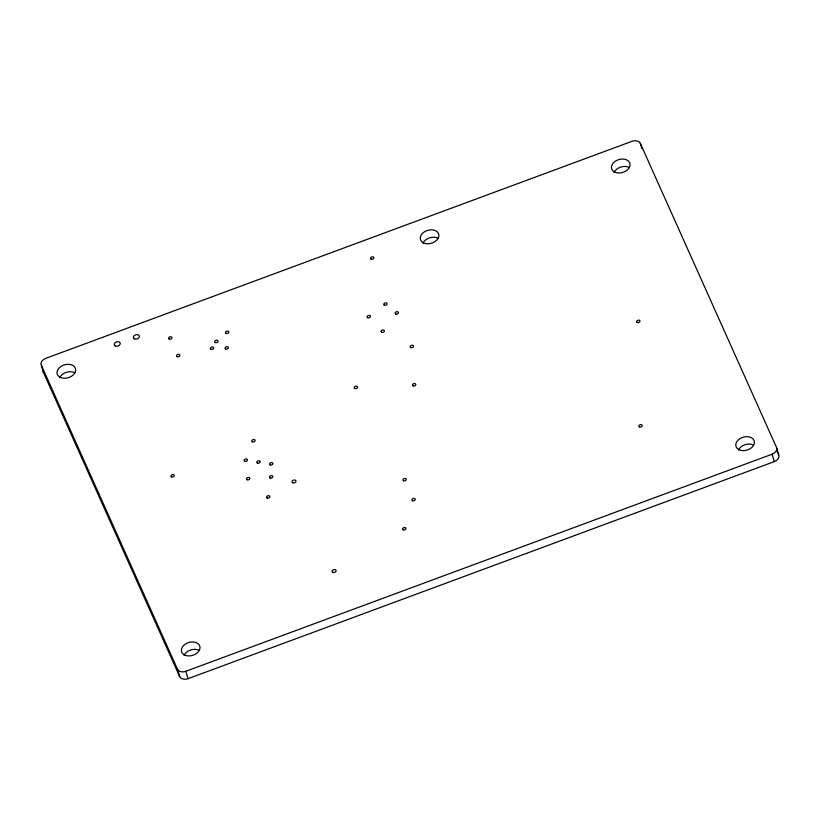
<?xml version="1.0" encoding="UTF-8"?>
<svg xmlns="http://www.w3.org/2000/svg" width="820" height="820" viewBox="0 0 820 820"><rect width="100%" height="100%" fill="white"/><g stroke="black" fill="none" stroke-linecap="round" stroke-linejoin="round"><path stroke-width="1.23" d="M41.297 365.156L177.489 669.233A6.806 4.807 -16.5 0 0 185.832 671.283L772.112 454.208A6.806 4.807 -16.5 0 0 776.509 447.443L640.317 143.367A6.806 4.807 -16.5 0 0 631.974 141.317L45.694 358.391A6.806 4.807 -16.5 0 0 41.297 365.156L43.491 372.557L179.683 676.633A6.806 4.807 -16.5 0 0 188.026 678.683L774.305 461.609A6.806 4.807 -16.5 0 0 778.703 454.844L776.509 447.443M777.134 451.348L778.703 454.844M772.112 454.208L774.305 461.609M640.317 143.367L641.886 148.656M185.832 671.283L188.026 678.683M177.489 669.233L179.683 676.633M614.17 172.302A9.533 6.734 -16.5 0 1 629.288 167.485M738.523 449.944A9.533 6.734 -16.5 0 1 753.641 445.116M43.491 372.557A6.806 4.807 -16.5 0 1 43.194 371.019M422.997 243.089A9.533 6.734 -16.5 0 1 438.106 238.261M184.111 655.211A9.533 6.734 -16.5 0 1 199.219 650.393M59.757 377.579A9.533 6.734 -16.5 0 1 74.876 372.752M381.577 332.284A1.701 1.199 -16.5 0 0 384.334 331.27A1.701 1.199 -16.5 0 0 382.212 330.122A1.701 1.199 -16.5 0 0 381.577 332.284M367.606 317.678A1.701 1.199 -16.5 0 0 370.363 316.663A1.701 1.199 -16.5 0 0 368.241 315.515A1.701 1.199 -16.5 0 0 367.606 317.678M637.181 322.424A1.701 1.199 -16.5 0 0 639.938 321.399A1.701 1.199 -16.5 0 0 637.827 320.261A1.701 1.199 -16.5 0 0 637.181 322.424M270.005 477.957A1.701 1.199 -16.5 0 0 272.763 476.943A1.701 1.199 -16.5 0 0 270.641 475.795A1.701 1.199 -16.5 0 0 270.005 477.957M244.678 461.24A1.701 1.199 -16.5 0 0 247.445 460.215A1.701 1.199 -16.5 0 0 245.323 459.077A1.701 1.199 -16.5 0 0 244.678 461.24M247.015 479.72A1.701 1.199 -16.5 0 0 249.782 478.706A1.701 1.199 -16.5 0 0 247.66 477.558A1.701 1.199 -16.5 0 0 247.015 479.72M384.283 305.153A1.701 1.199 -16.5 0 0 387.04 304.128A1.701 1.199 -16.5 0 0 384.918 302.99A1.701 1.199 -16.5 0 0 384.283 305.153M412.419 500.682A1.701 1.199 -16.5 0 0 415.186 499.667A1.701 1.199 -16.5 0 0 413.065 498.519A1.701 1.199 -16.5 0 0 412.419 500.682M639.415 426.923A1.701 1.199 -16.5 0 0 642.173 425.898A1.701 1.199 -16.5 0 0 640.051 424.75A1.701 1.199 -16.5 0 0 639.415 426.923M371.081 259.11A1.701 1.199 -16.5 0 0 373.848 258.085A1.701 1.199 -16.5 0 0 371.726 256.947A1.701 1.199 -16.5 0 0 371.081 259.11M252.324 441.795A1.701 1.199 -16.5 0 0 255.082 440.781A1.701 1.199 -16.5 0 0 252.96 439.633A1.701 1.199 -16.5 0 0 252.324 441.795M171.452 476.881A1.701 1.199 -16.5 0 0 174.209 475.856A1.701 1.199 -16.5 0 0 172.087 474.718A1.701 1.199 -16.5 0 0 171.452 476.881M403.173 529.802A1.701 1.199 -16.5 0 0 405.931 528.777A1.701 1.199 -16.5 0 0 403.819 527.639A1.701 1.199 -16.5 0 0 403.173 529.802M410.707 347.567A1.701 1.199 -16.5 0 0 413.464 346.542A1.701 1.199 -16.5 0 0 411.343 345.404A1.701 1.199 -16.5 0 0 410.707 347.567M292.637 482.765A2.04 1.445 -16.5 0 0 295.948 481.535A2.04 1.445 -16.5 0 0 293.396 480.161A2.04 1.445 -16.5 0 0 292.637 482.765M332.746 572.309A2.04 1.445 -16.5 0 0 336.056 571.079A2.04 1.445 -16.5 0 0 333.504 569.716A2.04 1.445 -16.5 0 0 332.746 572.309M115.21 345.886A3.065 2.163 -16.5 0 0 120.171 344.041A3.065 2.163 -16.5 0 0 116.358 341.991A3.065 2.163 -16.5 0 0 115.21 345.886M134.326 338.803A3.065 2.163 -16.5 0 0 139.287 336.969A3.065 2.163 -16.5 0 0 135.474 334.909A3.065 2.163 -16.5 0 0 134.326 338.803M614.405 171.974A9.533 6.734 -16.5 0 0 629.852 166.245A9.533 6.734 -16.5 0 0 617.983 159.859A9.533 6.734 -16.5 0 0 614.405 171.974M738.758 449.606A9.533 6.734 -16.5 0 0 754.205 443.886A9.533 6.734 -16.5 0 0 742.336 437.49A9.533 6.734 -16.5 0 0 738.758 449.606M215.27 342.483A1.701 1.199 -16.5 0 0 218.028 341.468A1.701 1.199 -16.5 0 0 215.906 340.32A1.701 1.199 -16.5 0 0 215.27 342.483M177.028 356.649A1.701 1.199 -16.5 0 0 179.795 355.624A1.701 1.199 -16.5 0 0 177.673 354.486A1.701 1.199 -16.5 0 0 177.028 356.649M225.592 348.941A1.701 1.199 -16.5 0 0 228.349 347.916A1.701 1.199 -16.5 0 0 226.228 346.778A1.701 1.199 -16.5 0 0 225.592 348.941M169.135 339.019A1.701 1.199 -16.5 0 0 171.892 337.994A1.701 1.199 -16.5 0 0 169.781 336.856A1.701 1.199 -16.5 0 0 169.135 339.019M354.732 388.465A1.701 1.199 -16.5 0 0 357.489 387.45A1.701 1.199 -16.5 0 0 355.367 386.302A1.701 1.199 -16.5 0 0 354.732 388.465M270.087 464.878A1.701 1.199 -16.5 0 0 272.845 463.853A1.701 1.199 -16.5 0 0 270.723 462.716A1.701 1.199 -16.5 0 0 270.087 464.878M413.003 385.861A1.701 1.199 -16.5 0 0 415.76 384.846A1.701 1.199 -16.5 0 0 413.639 383.698A1.701 1.199 -16.5 0 0 413.003 385.861M267.084 497.986A1.701 1.199 -16.5 0 0 269.841 496.961A1.701 1.199 -16.5 0 0 267.72 495.823A1.701 1.199 -16.5 0 0 267.084 497.986M423.222 242.751A9.533 6.734 -16.5 0 0 438.679 237.031A9.533 6.734 -16.5 0 0 426.81 230.635A9.533 6.734 -16.5 0 0 423.222 242.751M184.346 654.883A9.533 6.734 -16.5 0 0 199.793 649.153A9.533 6.734 -16.5 0 0 187.923 642.767A9.533 6.734 -16.5 0 0 184.346 654.883M59.993 377.241A9.533 6.734 -16.5 0 0 75.44 371.521A9.533 6.734 -16.5 0 0 63.57 365.125A9.533 6.734 -16.5 0 0 59.993 377.241M395.67 313.988A1.701 1.199 -16.5 0 0 398.428 312.963A1.701 1.199 -16.5 0 0 396.306 311.825A1.701 1.199 -16.5 0 0 395.67 313.988M257.377 463.044A1.701 1.199 -16.5 0 0 260.135 462.019A1.701 1.199 -16.5 0 0 258.013 460.881A1.701 1.199 -16.5 0 0 257.377 463.044M226.043 333.361A1.701 1.199 -16.5 0 0 228.8 332.336A1.701 1.199 -16.5 0 0 226.679 331.198A1.701 1.199 -16.5 0 0 226.043 333.361M403.491 480.735A1.701 1.199 -16.5 0 0 406.248 479.71A1.701 1.199 -16.5 0 0 404.127 478.572A1.701 1.199 -16.5 0 0 403.491 480.735M210.873 349.258A1.701 1.199 -16.5 0 0 213.63 348.233A1.701 1.199 -16.5 0 0 211.509 347.085A1.701 1.199 -16.5 0 0 210.873 349.258"/></g></svg>
